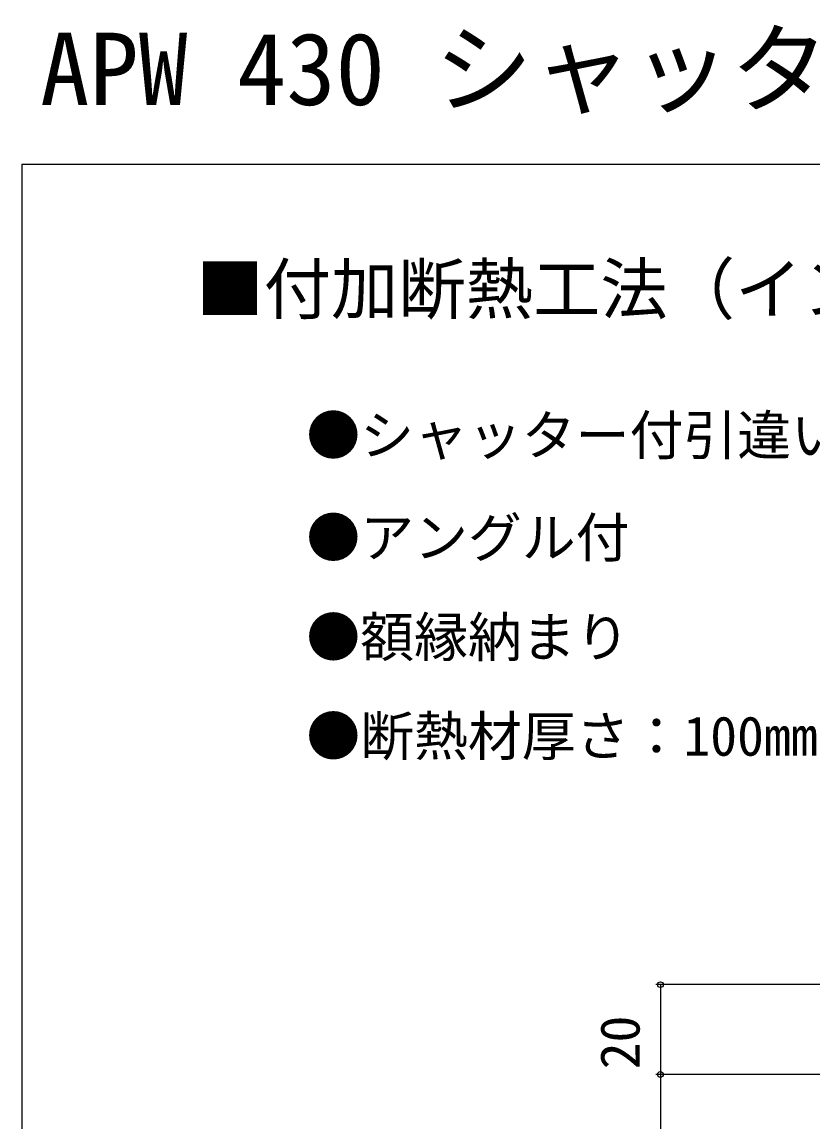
# Model space of a CAD drawing. Units: millimetres, scale not verified. Extents: x -538 to 512, y -790 to 792.
# Drawn here: x -538.3 to -362.3, y 547.3 to 792.3 of the extents above; entities that cross this region are included whole.
import ezdxf
from ezdxf.enums import TextEntityAlignment as Align

# ---------------------------------------------------------------- set-up
doc = ezdxf.new("R2010")
doc.units = ezdxf.units.MM
doc.header["$LTSCALE"] = 4
for name, color, linetype in [('0-1_USER1', 3, 'Continuous'), ('0-7_YKK_D', 6, 'Continuous'), ('0-8_YKK_ZWAK', 7, 'Continuous')]:
    doc.layers.add(name, color=color, linetype=linetype)
doc.styles.add('ＭＳ ゴシック', font='')
doc.styles.get('ＭＳ ゴシック').set_extended_font_data('MS Gothic')

msp = doc.modelspace()

# ---------------------------------------------------------------- linework, layer by layer
at = {"layer": '0-7_YKK_D'}
for p, q in [((-160.04, 577.854), (-397.042, 577.854)), ((-396.042, 577.854), (-396.042, 557.854)), ((-158.74, 557.854), (-397.042, 557.854)), ((-158.74, 557.854), (-397.042, 557.854)), ((-396.042, 557.854), (-396.042, 323.059))]:
    msp.add_line(p, q, dxfattribs=at)
for centre in [(-396.042, 577.854), (-396.042, 557.854), (-396.042, 557.854)]:
    msp.add_circle(centre, 0.637, dxfattribs=at)
at = {"layer": '0-8_YKK_ZWAK'}
for q in [(-538.3, -769.3), (511.7, 760.7)]:
    msp.add_line((-538.3, 760.7), q, dxfattribs=at)

# ---------------------------------------------------------------- texts
at = {"layer": '0-1_USER1', "style": 'ＭＳ ゴシック'}
for s, height, p in [('APW 430 シャッター付引違いテラス戸', 16.13, (-534.262, 769.005)), ('■付加断熱工法（インセット納まり）参考納まり\u3000', 11, (-499.453, 724.053)), ('●シャッター付引違いテラス戸\u3000クレセント仕様\u3000リモコンスリットシャッターＧＲ', 8.798, (-474.936, 693.243)), ('●アングル付', 8.798, (-474.936, 670.448)), ('●額縁納まり', 8.798, (-474.936, 648.266)), ('●断熱材厚さ：100mmの場合', 8.798, (-474.936, 626.22))]:
    msp.add_text(s, height=height, dxfattribs=at).set_placement(p, align=Align.BOTTOM_LEFT)
at = {"layer": '0-7_YKK_D', "style": 'ＭＳ ゴシック'}
msp.add_text('20', height=8.798, rotation=90, dxfattribs=at).set_placement((-398.042, 558.99), align=Align.BOTTOM_LEFT)

doc.saveas('drawing.dxf')
